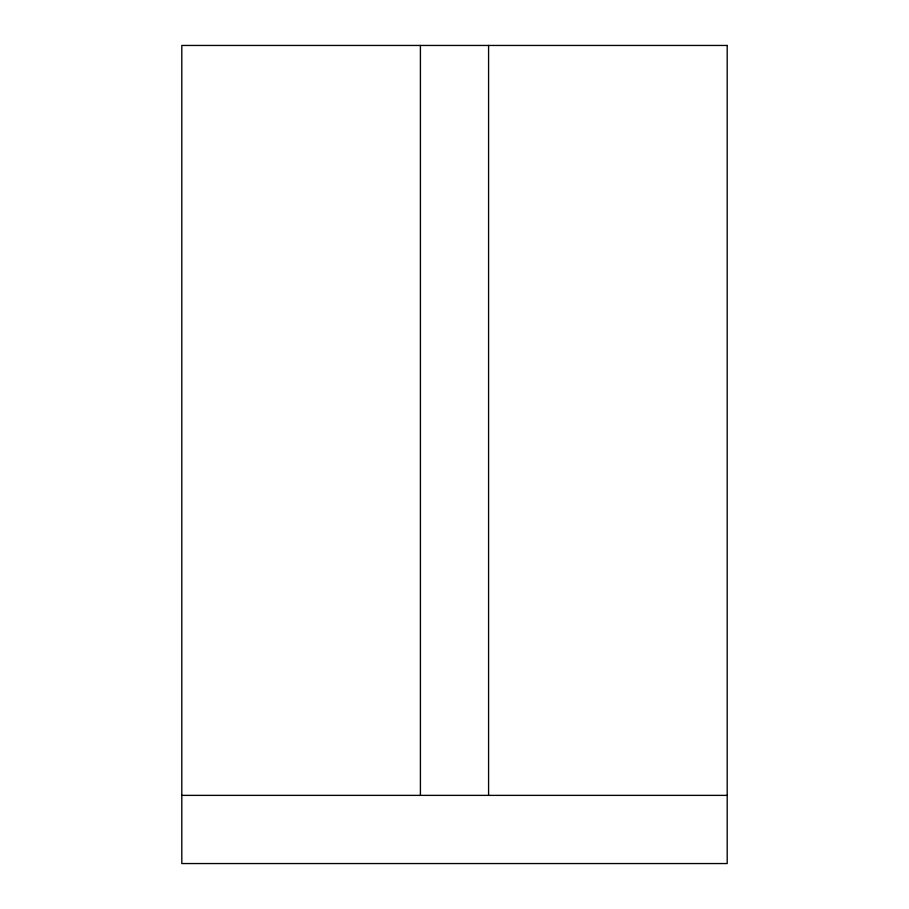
<?xml version="1.0" encoding="UTF-8"?>
<svg xmlns="http://www.w3.org/2000/svg" width="909" height="909" viewBox="0 0 909 909"><rect width="100%" height="100%" fill="white"/><g stroke="black" fill="none" stroke-linecap="round" stroke-linejoin="round"><path stroke-width="1.36" d="M181.8 795.375L727.2 795.375M488.587 45.45L488.587 795.375M420.412 45.45L420.412 795.375M727.2 45.45L181.8 45.45L181.8 863.55L727.2 863.55L727.2 45.45"/></g></svg>
